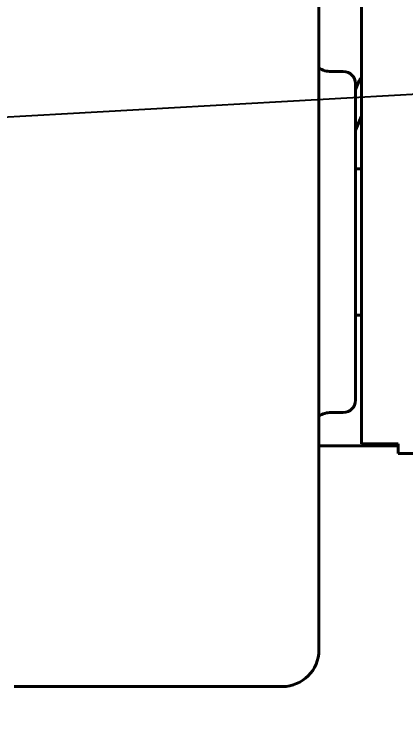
# Model space of a CAD drawing. Header units: millimetres. Extents: x 0 to 51860, y 0 to 5940.
# Drawn here: x 2508 to 2540.2, y 1680.4 to 1738.5 of the extents above; entities that cross this region are included whole.
import ezdxf

# ---------------------------------------------------------------- set-up
doc = ezdxf.new("R2010")
doc.units = ezdxf.units.MM
doc.header["$LTSCALE"] = 10
for name, color, linetype, lineweight in [('가시적인 것(ISO)', 3, 'Continuous', 40), ('기호(ISO)', 5, 'Continuous', 25), ('치수(ISO)', 2, 'Continuous', 25)]:
    doc.layers.add(name, color=color, linetype=linetype, lineweight=lineweight)
doc.styles.add('치수 텍스트_PSTEK_POSCO', font='isocp.shx')
doc.dimstyles.new('치수_PSTEK_POSCO', dxfattribs={"dimscale": 10, "dimtxt": 3.5, "dimasz": 2.5, "dimexe": 2, "dimexo": 2.5, "dimgap": 1, "dimtad": 1, "dimrnd": 1e-08, "dimdsep": 46, "dimtxsty": '치수 텍스트_PSTEK_POSCO', "dimcen": 0.09, "dimdle": 10, "dimclrd": 7, "dimclre": 7, "dimclrt": 2, "dimadec": 1, "dimazin": 2, "dimtfac": 1, "dimtmove": 0, "dimatfit": 3, "dimfxl": 0, "dimtolj": 1, "dimlwd": -1, "dimlwe": -1, "dimarcsym": 0})

# ---------------------------------------------------------------- blocks, each defined once
blk = doc.blocks.new('품번기호6')
at = {"layer": '기호(ISO)', "color": 7}
blk.add_line((254.2399, 173.1948), (196.0612, 169.9186), dxfattribs=at)
blk = doc.blocks.new('*D38')
at = {"layer": 'Defpoints', "color": 0}
for p in [(3319.031, 1812.006), (2349.031, 1803.006), (3319.031, 1569.51)]:
    blk.add_point(p, dxfattribs=at)
at = {"layer": '치수(ISO)', "color": 7}
for p, q in [((3319.031, 1787.006), (3319.031, 1549.51)), ((2349.031, 1778.006), (2349.031, 1549.51)), ((2374.031, 1569.51), (3294.031, 1569.51))]:
    blk.add_line(p, q, dxfattribs=at)
for points in [[(2374.031, 1573.677), (2374.031, 1565.344), (2349.031, 1569.51)], [(3294.031, 1573.677), (3294.031, 1565.344), (3319.031, 1569.51)]]:
    blk.add_solid(points, dxfattribs=at)
at = {"layer": '치수(ISO)', "color": 2, "insert": (2801.792, 1597.01), "char_height": 35, "attachment_point": 4, "style": '치수 텍스트_PSTEK_POSCO'}
blk.add_mtext('\\A1;970', dxfattribs=at)

msp = doc.modelspace()

# ---------------------------------------------------------------- linework, layer by layer
at = {"layer": '가시적인 것(ISO)'}
for p, q in [((2536.5311, 1759.2463), (2536.5311, 1723.3643)), ((2533.0311, 1753.2463), (2533.0311, 1686.2463)), ((2535.0311, 1733.7463), (2534.0311, 1733.7463)), ((2536.0311, 1732.2563), (2536.2796, 1732.8777)), ((2536.0311, 1732.7463), (2536.0311, 1706.7463)), ((2536.5311, 1730.0688), (2536.0311, 1728.9229)), ((2536.0311, 1725.7463), (2536.5311, 1725.7463)), ((2536.5311, 1703.1726), (2536.5311, 1723.3643)), ((2536.0311, 1713.7463), (2536.5311, 1713.7463)), ((2535.0311, 1705.7463), (2534.0311, 1705.7463)), ((2536.5311, 1703.1726), (2539.5311, 1703.1726)), ((2539.5311, 1702.3695), (2539.5311, 1703.1726)), ((2533.0311, 1703.0063), (2538.5311, 1703.0063)), ((2538.5311, 1703.0063), (2539.5311, 1703.0063)), ((2539.5311, 1702.3695), (2546.5311, 1702.3695)), ((2530.0311, 1683.2463), (2508.0311, 1683.2463))]:
    msp.add_line(p, q, dxfattribs=at)
for centre, radius, start, end in [((2534.0311, 1735.7463), 2, 240, 270), ((2535.0311, 1732.7463), 1, 0, 90), ((2535.0311, 1706.7463), 1, 270, 0), ((2534.0311, 1703.7463), 2, 90, 120), ((2538.5311, 1705.0063), 2, 246.464982, 270), ((2530.0311, 1686.2463), 3, 270, 0)]:
    msp.add_arc(centre, radius, start, end, dxfattribs=at)
msp.add_open_spline([(2536.2796, 1732.8777), (2536.3057, 1732.9428), (2536.3389, 1733.0057), (2536.4018, 1733.0994), (2536.4279, 1733.1332), (2536.4779, 1733.1903), (2536.5013, 1733.2145), (2536.5275, 1733.2389), (2536.5293, 1733.2406), (2536.5311, 1733.2422)], degree=3, knots=[0, 0, 0, 0, 0.42339935, 0.42339935, 0.68408319, 0.68408319, 0.89529636, 0.89529636, 0.91059167, 0.91059167, 0.91059167, 0.91059167], dxfattribs=at)

# ---------------------------------------------------------------- block references
at = {"layer": '기호(ISO)', "xscale": 10, "yscale": 10, "zscale": 10}
msp.add_blockref('품번기호6', (0, 0), dxfattribs=at)

# ---------------------------------------------------------------- dimensions: what is measured, and where the dimension line sits
at = {"layer": '치수(ISO)', "color": 7}
dim = msp.add_linear_dim(base=(3319.0311, 1569.5104), p1=(2349.0311, 1803.0063), p2=(3319.0311, 1812.0063), angle=180, dimstyle='치수_PSTEK_POSCO', override={"dimdec": 2, "dimtp": 0, "dimtm": 0, "dimtdec": 2, "dimtofl": 0, "dimatfit": 1}, dxfattribs=at)
dim.commit()
dim.dimension.update_dxf_attribs({"geometry": '*D38', "text_midpoint": (2834.0311, 1569.5104), "dimtype": 160})

doc.saveas('drawing.dxf')
